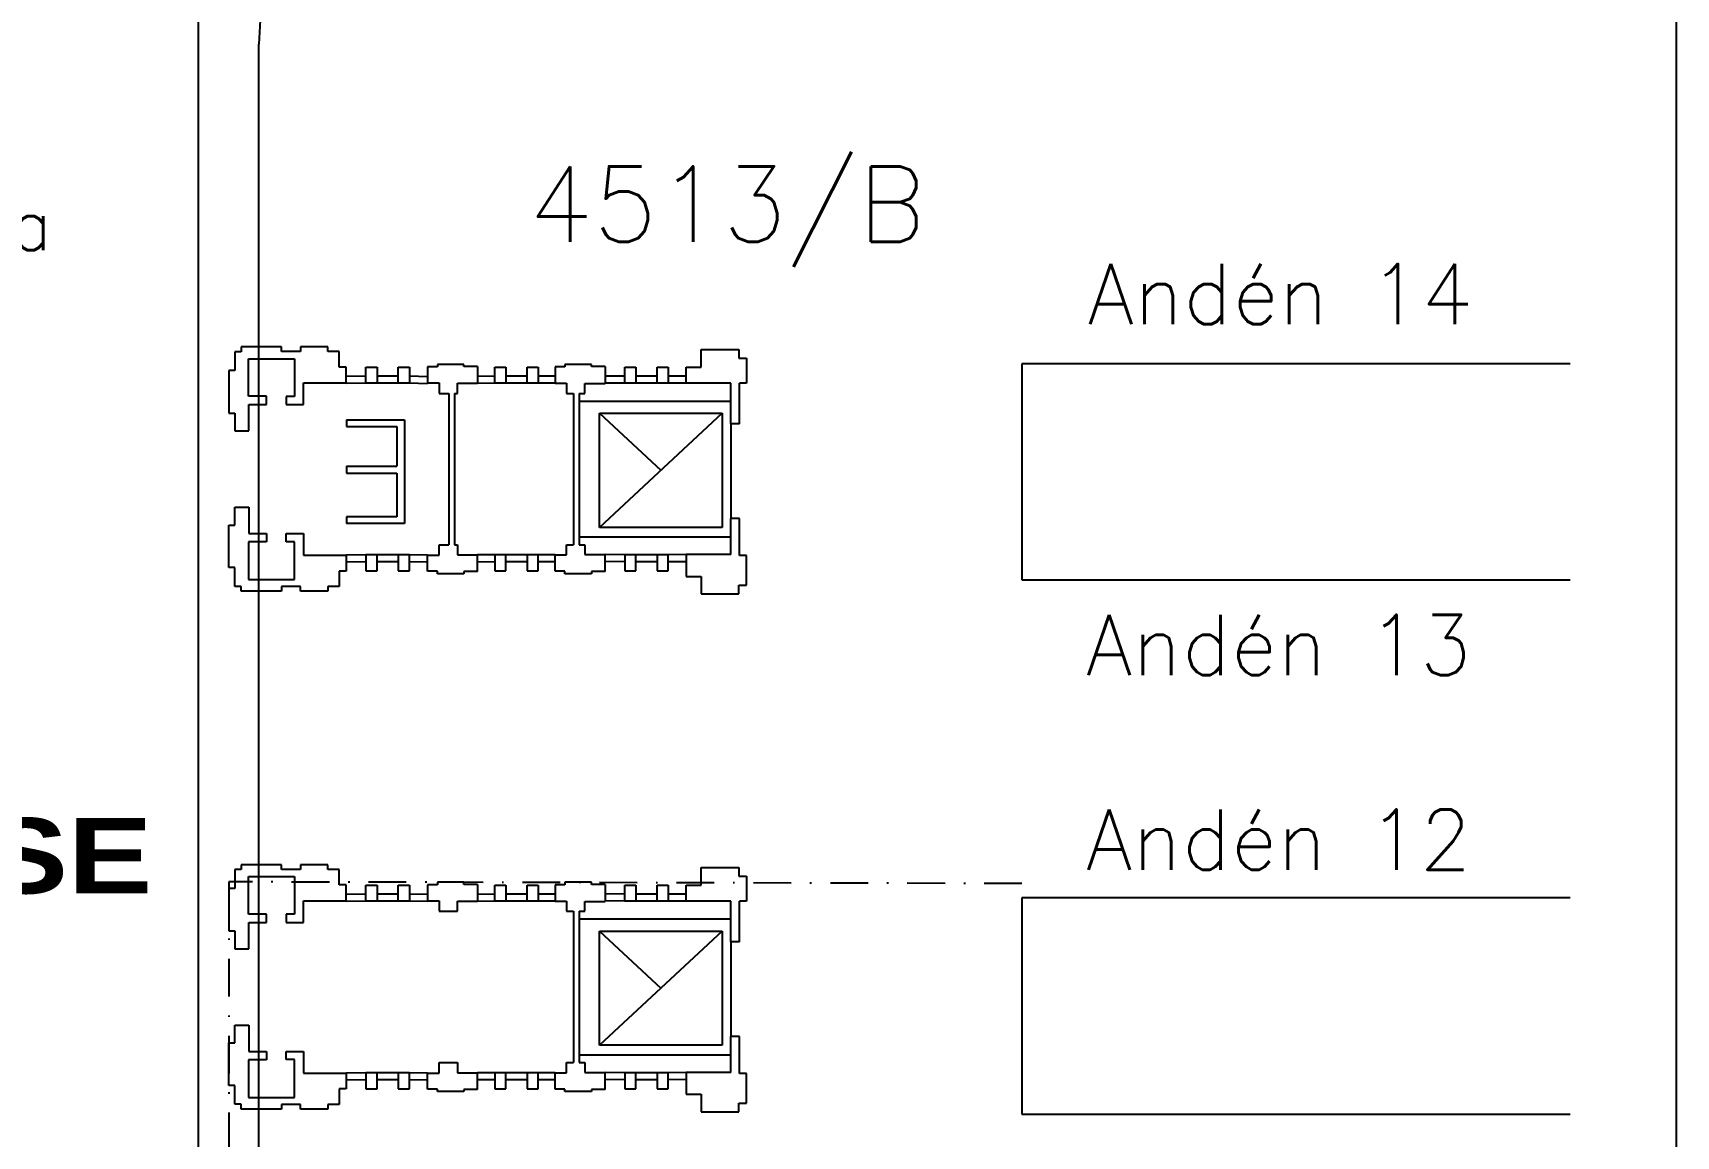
# Model space of a CAD drawing. Header units: metres. Extents: x -2640 to -492, y 2614 to 2999.
# Drawn here: x -2426.2 to -2317.3, y 2835 to 2908.1 of the extents above; entities that cross this region are included whole.
import ezdxf

# ---------------------------------------------------------------- set-up
doc = ezdxf.new("R2010")
doc.units = ezdxf.units.M
doc.header["$LTSCALE"] = 10
doc.header["$MEASUREMENT"] = 0
doc.linetypes.add('DASHDOT2', pattern=[0.5, 0.25, -0.125, 0, -0.125])
for name, color, linetype in [('ADIF', 150, 'CONTINUOUS'), ('EDIFICIOS', 4, 'CONTINUOUS'), ('LIMITE', 2, 'DASHDOT2'), ('LINE_02', 2, 'CONTINUOUS'), ('LINEA_02', 2, 'CONTINUOUS'), ('RECUADRO', 9, 'CONTINUOUS'), ('TEXT-03', 3, 'CONTINUOUS'), ('TMR', 220, 'CONTINUOUS')]:
    doc.layers.add(name, color=color, linetype=linetype)
doc.styles.add('ROMANS', font='romans.shx')
doc.styles.add('SANSSERIFBOLD', font='sasb____.pfb', dxfattribs={"width": 0.8, "height": 8})

msp = doc.modelspace()

# ---------------------------------------------------------------- linework, layer by layer
at = {"layer": 'ADIF'}
msp.add_line((-2415.222, 2688.086), (-2415.222, 2922.581), dxfattribs=at)
at = {"layer": 'EDIFICIOS'}
for p, q in [((-2412.819, 2886.976), (-2412.819, 2885.732)), ((-2412.39, 2886.976), (-2412.819, 2886.976)), ((-2412.39, 2887.292), (-2412.39, 2886.976)), ((-2409.719, 2887.292), (-2412.39, 2887.292)), ((-2409.719, 2886.981), (-2409.719, 2887.292)), ((-2408.457, 2886.981), (-2409.719, 2886.981)), ((-2408.457, 2887.292), (-2408.457, 2886.981)), ((-2406.647, 2887.292), (-2408.457, 2887.292)), ((-2406.647, 2886.989), (-2406.647, 2887.292)), ((-2405.91, 2886.989), (-2406.647, 2886.989)), ((-2405.91, 2885.96), (-2405.91, 2886.989)), ((-2381.903, 2885.956), (-2381.903, 2887.117)), ((-2381.903, 2887.117), (-2379.425, 2887.117)), ((-2379.425, 2887.117), (-2379.425, 2886.542)), ((-2412.819, 2885.732), (-2413.222, 2885.732)), ((-2413.222, 2885.732), (-2413.222, 2882.908)), ((-2411.914, 2886.514), (-2408.863, 2886.514)), ((-2411.914, 2884.019), (-2411.914, 2886.514)), ((-2408.863, 2886.514), (-2408.863, 2884.014)), ((-2405.435, 2885.96), (-2405.91, 2885.96)), ((-2405.435, 2884.902), (-2405.435, 2885.96)), ((-2404.129, 2884.886), (-2404.129, 2885.955)), ((-2404.129, 2885.955), (-2403.39, 2885.955)), ((-2403.39, 2885.954), (-2403.39, 2884.886)), ((-2401.986, 2885.955), (-2401.247, 2885.955)), ((-2401.986, 2884.886), (-2401.986, 2885.955)), ((-2401.247, 2885.954), (-2401.247, 2884.886)), ((-2399.396, 2885.968), (-2400.039, 2885.968)), ((-2400.039, 2885.968), (-2400.039, 2884.911)), ((-2397.634, 2886.135), (-2399.396, 2886.135)), ((-2399.396, 2886.135), (-2399.396, 2885.968)), ((-2397.634, 2885.991), (-2397.634, 2886.135)), ((-2396.729, 2885.991), (-2397.634, 2885.991)), ((-2396.729, 2885.991), (-2396.729, 2884.895)), ((-2395.597, 2885.955), (-2394.858, 2885.955)), ((-2395.597, 2884.886), (-2395.597, 2885.955)), ((-2394.858, 2885.954), (-2394.858, 2884.886)), ((-2393.454, 2884.886), (-2393.454, 2885.955)), ((-2393.454, 2885.955), (-2392.715, 2885.955)), ((-2392.715, 2885.954), (-2392.715, 2884.886)), ((-2391.597, 2885.968), (-2391.597, 2884.882)), ((-2390.953, 2885.968), (-2391.597, 2885.968)), ((-2390.953, 2886.135), (-2390.953, 2885.968)), ((-2389.191, 2886.135), (-2390.953, 2886.135)), ((-2389.191, 2885.991), (-2389.191, 2886.135)), ((-2388.286, 2885.991), (-2389.191, 2885.991)), ((-2388.286, 2885.991), (-2388.286, 2884.866)), ((-2386.977, 2884.886), (-2386.977, 2885.955)), ((-2386.977, 2885.955), (-2386.237, 2885.955)), ((-2386.237, 2885.954), (-2386.237, 2884.886)), ((-2384.834, 2885.955), (-2384.094, 2885.955)), ((-2384.834, 2884.886), (-2384.834, 2885.955)), ((-2384.094, 2885.954), (-2384.094, 2884.886)), ((-2382.905, 2885.956), (-2381.903, 2885.956)), ((-2382.905, 2884.892), (-2382.905, 2885.956)), ((-2379.425, 2886.542), (-2378.902, 2886.542)), ((-2378.902, 2886.542), (-2378.902, 2884.892)), ((-2408.27, 2884.902), (-2405.435, 2884.902)), ((-2408.27, 2883.47), (-2408.27, 2884.902)), ((-2403.39, 2884.886), (-2404.129, 2884.886)), ((-2401.247, 2884.886), (-2401.986, 2884.886)), ((-2400.039, 2884.911), (-2399.278, 2884.911)), ((-2399.278, 2884.911), (-2399.278, 2884.215)), ((-2398.064, 2884.215), (-2398.064, 2884.895)), ((-2398.064, 2884.895), (-2396.729, 2884.895)), ((-2394.858, 2884.886), (-2395.597, 2884.886)), ((-2392.715, 2884.886), (-2393.454, 2884.886)), ((-2391.597, 2884.882), (-2390.836, 2884.882)), ((-2390.836, 2884.882), (-2390.836, 2884.215)), ((-2389.621, 2884.866), (-2388.286, 2884.866)), ((-2389.621, 2884.215), (-2389.621, 2884.866)), ((-2386.237, 2884.886), (-2386.977, 2884.886)), ((-2384.094, 2884.886), (-2384.834, 2884.886)), ((-2379.954, 2884.892), (-2382.905, 2884.892)), ((-2379.954, 2882.198), (-2379.954, 2884.892)), ((-2378.902, 2884.892), (-2379.383, 2884.892)), ((-2379.383, 2882.198), (-2379.383, 2884.892)), ((-2410.723, 2884.019), (-2411.914, 2884.019)), ((-2410.723, 2883.475), (-2410.723, 2884.019)), ((-2408.863, 2884.014), (-2409.413, 2884.014)), ((-2409.413, 2884.014), (-2409.413, 2883.47)), ((-2399.278, 2884.215), (-2398.645, 2884.215)), ((-2398.645, 2884.215), (-2398.645, 2874.179)), ((-2398.267, 2884.215), (-2398.064, 2884.215)), ((-2398.267, 2884.215), (-2398.267, 2874.179)), ((-2390.836, 2884.215), (-2390.38, 2884.215)), ((-2390.38, 2884.215), (-2390.38, 2874.179)), ((-2390.001, 2884.215), (-2389.621, 2884.215)), ((-2390.001, 2884.215), (-2390.001, 2874.179)), ((-2413.222, 2882.908), (-2412.82, 2882.908)), ((-2412.82, 2882.908), (-2412.82, 2881.72)), ((-2411.892, 2883.475), (-2410.723, 2883.475)), ((-2411.892, 2881.72), (-2411.892, 2883.475)), ((-2409.413, 2883.47), (-2408.27, 2883.47)), ((-2405.413, 2882.465), (-2405.413, 2882.021)), ((-2405.413, 2882.465), (-2401.579, 2882.465)), ((-2401.579, 2882.465), (-2401.579, 2875.597)), ((-2412.82, 2881.72), (-2411.892, 2881.72)), ((-2405.413, 2882.021), (-2402.089, 2882.021)), ((-2402.089, 2882.021), (-2402.089, 2879.379)), ((-2379.383, 2882.198), (-2379.954, 2882.198)), ((-2405.413, 2879.379), (-2405.413, 2878.916)), ((-2405.413, 2879.379), (-2402.082, 2879.379)), ((-2405.413, 2878.916), (-2402.089, 2878.916)), ((-2402.089, 2878.916), (-2402.089, 2876.018)), ((-2412.82, 2875.486), (-2412.82, 2876.674)), ((-2412.82, 2876.674), (-2411.892, 2876.674)), ((-2411.892, 2876.674), (-2411.892, 2874.92)), ((-2405.413, 2876.018), (-2405.413, 2875.597)), ((-2402.089, 2876.018), (-2405.413, 2876.018)), ((-2413.222, 2872.663), (-2413.222, 2875.486)), ((-2413.222, 2875.486), (-2412.82, 2875.486)), ((-2411.892, 2874.92), (-2410.723, 2874.92)), ((-2410.723, 2874.92), (-2410.723, 2874.376)), ((-2409.413, 2874.38), (-2409.413, 2874.924)), ((-2409.413, 2874.924), (-2408.27, 2874.924)), ((-2408.27, 2874.924), (-2408.27, 2873.492)), ((-2401.579, 2875.597), (-2405.413, 2875.597)), ((-2379.383, 2875.914), (-2379.954, 2875.914)), ((-2379.954, 2873.521), (-2379.954, 2875.914)), ((-2379.383, 2873.468), (-2379.383, 2875.914)), ((-2410.723, 2874.376), (-2411.914, 2874.376)), ((-2411.914, 2874.376), (-2411.914, 2871.881)), ((-2408.863, 2874.38), (-2409.413, 2874.38)), ((-2408.863, 2871.881), (-2408.863, 2874.38)), ((-2399.278, 2874.179), (-2398.645, 2874.179)), ((-2399.278, 2873.484), (-2399.278, 2874.179)), ((-2398.267, 2874.179), (-2398.064, 2874.179)), ((-2398.064, 2874.179), (-2398.064, 2873.5)), ((-2390.836, 2873.513), (-2390.836, 2874.179)), ((-2390.836, 2874.179), (-2390.38, 2874.179)), ((-2390.001, 2874.179), (-2389.621, 2874.179)), ((-2389.621, 2874.179), (-2389.621, 2873.528)), ((-2412.819, 2872.663), (-2413.222, 2872.663)), ((-2412.819, 2871.419), (-2412.819, 2872.663)), ((-2408.27, 2873.492), (-2405.435, 2873.492)), ((-2405.435, 2873.492), (-2405.435, 2872.434)), ((-2404.129, 2873.508), (-2404.129, 2872.439)), ((-2403.39, 2873.508), (-2404.129, 2873.508)), ((-2403.39, 2872.44), (-2403.39, 2873.508)), ((-2401.247, 2873.508), (-2401.986, 2873.508)), ((-2401.986, 2873.508), (-2401.986, 2872.439)), ((-2401.247, 2872.44), (-2401.247, 2873.508)), ((-2400.039, 2873.484), (-2399.278, 2873.484)), ((-2400.039, 2872.426), (-2400.039, 2873.484)), ((-2398.064, 2873.5), (-2396.729, 2873.5)), ((-2396.729, 2872.404), (-2396.729, 2873.5)), ((-2394.858, 2873.508), (-2395.597, 2873.508)), ((-2395.597, 2873.508), (-2395.597, 2872.439)), ((-2394.858, 2872.44), (-2394.858, 2873.508)), ((-2393.454, 2873.508), (-2393.454, 2872.439)), ((-2392.715, 2873.508), (-2393.454, 2873.508)), ((-2392.715, 2872.44), (-2392.715, 2873.508)), ((-2391.597, 2872.426), (-2391.597, 2873.513)), ((-2391.597, 2873.513), (-2390.836, 2873.513)), ((-2389.621, 2873.528), (-2388.286, 2873.528)), ((-2388.286, 2872.404), (-2388.286, 2873.528)), ((-2386.977, 2873.508), (-2386.977, 2872.439)), ((-2386.237, 2873.508), (-2386.977, 2873.508)), ((-2386.237, 2872.44), (-2386.237, 2873.508)), ((-2384.094, 2873.508), (-2384.834, 2873.508)), ((-2384.834, 2873.508), (-2384.834, 2872.439)), ((-2384.094, 2872.44), (-2384.094, 2873.508)), ((-2382.905, 2873.521), (-2382.905, 2872.083)), ((-2379.954, 2873.521), (-2382.905, 2873.521)), ((-2378.902, 2873.468), (-2379.383, 2873.468)), ((-2378.902, 2871.497), (-2378.902, 2873.468)), ((-2411.914, 2871.881), (-2408.863, 2871.881)), ((-2405.435, 2872.434), (-2405.91, 2872.434)), ((-2405.91, 2872.434), (-2405.91, 2871.406)), ((-2404.129, 2872.439), (-2403.39, 2872.439)), ((-2401.986, 2872.439), (-2401.247, 2872.439)), ((-2399.396, 2872.426), (-2400.039, 2872.426)), ((-2399.396, 2872.26), (-2399.396, 2872.426)), ((-2397.634, 2872.26), (-2399.396, 2872.26)), ((-2397.634, 2872.404), (-2397.634, 2872.26)), ((-2396.729, 2872.404), (-2397.634, 2872.404)), ((-2395.597, 2872.439), (-2394.858, 2872.439)), ((-2393.454, 2872.439), (-2392.715, 2872.439)), ((-2390.953, 2872.426), (-2391.597, 2872.426)), ((-2390.953, 2872.26), (-2390.953, 2872.426)), ((-2389.191, 2872.26), (-2390.953, 2872.26)), ((-2388.286, 2872.404), (-2389.191, 2872.404)), ((-2389.191, 2872.404), (-2389.191, 2872.26)), ((-2386.977, 2872.439), (-2386.237, 2872.439)), ((-2384.834, 2872.439), (-2384.094, 2872.439)), ((-2382.905, 2872.083), (-2381.903, 2872.083)), ((-2381.903, 2872.083), (-2381.903, 2870.922)), ((-2412.39, 2871.419), (-2412.819, 2871.419)), ((-2412.39, 2871.102), (-2412.39, 2871.419)), ((-2409.719, 2871.102), (-2412.39, 2871.102)), ((-2408.457, 2871.413), (-2409.719, 2871.413)), ((-2409.719, 2871.413), (-2409.719, 2871.102)), ((-2408.457, 2871.103), (-2408.457, 2871.413)), ((-2406.647, 2871.103), (-2408.457, 2871.103)), ((-2405.91, 2871.406), (-2406.647, 2871.406)), ((-2406.647, 2871.406), (-2406.647, 2871.103)), ((-2381.903, 2870.922), (-2379.425, 2870.922)), ((-2379.425, 2870.922), (-2379.425, 2871.497)), ((-2379.425, 2871.497), (-2378.902, 2871.497)), ((-2412.39, 2852.641), (-2412.819, 2852.641)), ((-2412.819, 2852.641), (-2412.819, 2851.396)), ((-2409.719, 2852.957), (-2412.39, 2852.957)), ((-2412.39, 2852.957), (-2412.39, 2852.641)), ((-2411.914, 2852.178), (-2408.863, 2852.178)), ((-2411.914, 2849.683), (-2411.914, 2852.178)), ((-2409.719, 2852.646), (-2409.719, 2852.957)), ((-2408.457, 2852.646), (-2409.719, 2852.646)), ((-2408.863, 2852.178), (-2408.863, 2849.679)), ((-2406.647, 2852.956), (-2408.457, 2852.956)), ((-2408.457, 2852.956), (-2408.457, 2852.646)), ((-2406.647, 2852.654), (-2406.647, 2852.956)), ((-2405.91, 2852.654), (-2406.647, 2852.654)), ((-2405.91, 2851.625), (-2405.91, 2852.654)), ((-2381.903, 2851.62), (-2381.903, 2852.781)), ((-2381.903, 2852.781), (-2379.425, 2852.781)), ((-2379.425, 2852.781), (-2379.425, 2852.207)), ((-2379.425, 2852.207), (-2378.902, 2852.207)), ((-2378.902, 2852.207), (-2378.902, 2850.556)), ((-2412.819, 2851.396), (-2413.222, 2851.396)), ((-2413.222, 2851.396), (-2413.222, 2848.573)), ((-2405.435, 2851.625), (-2405.91, 2851.625)), ((-2405.435, 2850.567), (-2405.435, 2851.625)), ((-2404.129, 2851.62), (-2403.39, 2851.62)), ((-2404.129, 2850.551), (-2404.129, 2851.62)), ((-2403.39, 2851.619), (-2403.39, 2850.551)), ((-2401.986, 2850.551), (-2401.986, 2851.62)), ((-2401.986, 2851.62), (-2401.247, 2851.62)), ((-2401.247, 2851.619), (-2401.247, 2850.551)), ((-2400.039, 2851.633), (-2400.039, 2850.575)), ((-2399.396, 2851.633), (-2400.039, 2851.633)), ((-2399.396, 2851.799), (-2399.396, 2851.633)), ((-2397.634, 2851.799), (-2399.396, 2851.799)), ((-2397.634, 2851.655), (-2397.634, 2851.799)), ((-2396.729, 2851.655), (-2397.634, 2851.655)), ((-2396.729, 2851.655), (-2396.729, 2850.56)), ((-2395.597, 2850.551), (-2395.597, 2851.62)), ((-2395.597, 2851.62), (-2394.858, 2851.62)), ((-2394.858, 2851.619), (-2394.858, 2850.551)), ((-2393.454, 2850.551), (-2393.454, 2851.62)), ((-2393.454, 2851.62), (-2392.715, 2851.62)), ((-2392.715, 2851.619), (-2392.715, 2850.551)), ((-2390.953, 2851.633), (-2391.597, 2851.633)), ((-2391.597, 2851.633), (-2391.597, 2850.546)), ((-2389.191, 2851.799), (-2390.953, 2851.799)), ((-2390.953, 2851.799), (-2390.953, 2851.633)), ((-2389.191, 2851.655), (-2389.191, 2851.799)), ((-2388.286, 2851.655), (-2389.191, 2851.655)), ((-2388.286, 2851.655), (-2388.286, 2850.531)), ((-2386.977, 2851.62), (-2386.237, 2851.62)), ((-2386.977, 2850.551), (-2386.977, 2851.62)), ((-2386.237, 2851.619), (-2386.237, 2850.551)), ((-2384.834, 2850.551), (-2384.834, 2851.62)), ((-2384.834, 2851.62), (-2384.094, 2851.62)), ((-2384.094, 2851.619), (-2384.094, 2850.551)), ((-2382.905, 2850.556), (-2382.905, 2851.62)), ((-2382.905, 2851.62), (-2381.903, 2851.62)), ((-2408.27, 2850.567), (-2405.435, 2850.567)), ((-2408.27, 2849.135), (-2408.27, 2850.567)), ((-2403.39, 2850.551), (-2404.129, 2850.551)), ((-2401.247, 2850.551), (-2401.986, 2850.551)), ((-2400.039, 2850.575), (-2399.278, 2850.575)), ((-2399.278, 2850.575), (-2399.278, 2849.88)), ((-2399.278, 2849.88), (-2398.064, 2849.88)), ((-2398.064, 2850.56), (-2396.729, 2850.56)), ((-2398.064, 2849.88), (-2398.064, 2850.56)), ((-2394.858, 2850.551), (-2395.597, 2850.551)), ((-2392.715, 2850.551), (-2393.454, 2850.551)), ((-2391.597, 2850.546), (-2390.836, 2850.546)), ((-2390.836, 2850.546), (-2390.836, 2849.88)), ((-2390.836, 2849.88), (-2390.38, 2849.88)), ((-2390.38, 2849.88), (-2390.38, 2839.844)), ((-2390.001, 2849.88), (-2389.621, 2849.88)), ((-2390.001, 2849.88), (-2390.001, 2839.844)), ((-2389.621, 2849.88), (-2389.621, 2850.531)), ((-2389.621, 2850.531), (-2388.286, 2850.531)), ((-2386.237, 2850.551), (-2386.977, 2850.551)), ((-2384.094, 2850.551), (-2384.834, 2850.551)), ((-2379.954, 2850.556), (-2382.905, 2850.556)), ((-2379.954, 2847.863), (-2379.954, 2850.556)), ((-2378.902, 2850.556), (-2379.383, 2850.556)), ((-2379.383, 2847.863), (-2379.383, 2850.556)), ((-2410.723, 2849.683), (-2411.914, 2849.683)), ((-2411.892, 2847.385), (-2411.892, 2849.139)), ((-2411.892, 2849.139), (-2410.723, 2849.139)), ((-2410.723, 2849.139), (-2410.723, 2849.683)), ((-2408.863, 2849.679), (-2409.413, 2849.679)), ((-2409.413, 2849.679), (-2409.413, 2849.135)), ((-2409.413, 2849.135), (-2408.27, 2849.135)), ((-2413.222, 2848.573), (-2412.82, 2848.573)), ((-2412.82, 2848.573), (-2412.82, 2847.385)), ((-2379.383, 2847.863), (-2379.954, 2847.863)), ((-2412.82, 2847.385), (-2411.892, 2847.385)), ((-2412.82, 2842.339), (-2411.892, 2842.339)), ((-2412.82, 2841.151), (-2412.82, 2842.339)), ((-2411.892, 2842.339), (-2411.892, 2840.584)), ((-2413.222, 2841.151), (-2412.82, 2841.151)), ((-2413.222, 2838.327), (-2413.222, 2841.151)), ((-2379.954, 2839.186), (-2379.954, 2841.578)), ((-2379.383, 2841.578), (-2379.954, 2841.578)), ((-2379.383, 2839.133), (-2379.383, 2841.578)), ((-2411.914, 2840.04), (-2411.914, 2837.545)), ((-2410.723, 2840.04), (-2411.914, 2840.04)), ((-2411.892, 2840.584), (-2410.723, 2840.584)), ((-2410.723, 2840.584), (-2410.723, 2840.04)), ((-2409.413, 2840.589), (-2408.27, 2840.589)), ((-2409.413, 2840.045), (-2409.413, 2840.589)), ((-2408.863, 2840.045), (-2409.413, 2840.045)), ((-2408.863, 2837.545), (-2408.863, 2840.045)), ((-2408.27, 2840.589), (-2408.27, 2839.157)), ((-2408.27, 2839.157), (-2405.435, 2839.157)), ((-2405.435, 2839.157), (-2405.435, 2838.099)), ((-2403.39, 2839.173), (-2404.129, 2839.173)), ((-2404.129, 2839.173), (-2404.129, 2838.104)), ((-2403.39, 2838.105), (-2403.39, 2839.173)), ((-2401.986, 2839.173), (-2401.986, 2838.104)), ((-2401.247, 2839.173), (-2401.986, 2839.173)), ((-2401.247, 2838.105), (-2401.247, 2839.173)), ((-2400.039, 2838.091), (-2400.039, 2839.148)), ((-2400.039, 2839.148), (-2399.278, 2839.148)), ((-2399.278, 2839.148), (-2399.278, 2839.844)), ((-2399.278, 2839.844), (-2398.064, 2839.844)), ((-2398.064, 2839.844), (-2398.064, 2839.164)), ((-2398.064, 2839.164), (-2396.729, 2839.164)), ((-2396.729, 2838.069), (-2396.729, 2839.164)), ((-2395.597, 2839.173), (-2395.597, 2838.104)), ((-2394.858, 2839.173), (-2395.597, 2839.173)), ((-2394.858, 2838.105), (-2394.858, 2839.173)), ((-2393.454, 2839.173), (-2393.454, 2838.104)), ((-2392.715, 2839.173), (-2393.454, 2839.173)), ((-2392.715, 2838.105), (-2392.715, 2839.173)), ((-2391.597, 2839.177), (-2390.836, 2839.177)), ((-2391.597, 2838.091), (-2391.597, 2839.177)), ((-2390.836, 2839.844), (-2390.38, 2839.844)), ((-2390.836, 2839.177), (-2390.836, 2839.844)), ((-2390.001, 2839.844), (-2389.621, 2839.844)), ((-2389.621, 2839.844), (-2389.621, 2839.193)), ((-2389.621, 2839.193), (-2388.286, 2839.193)), ((-2388.286, 2838.069), (-2388.286, 2839.193)), ((-2386.237, 2839.173), (-2386.977, 2839.173)), ((-2386.977, 2839.173), (-2386.977, 2838.104)), ((-2386.237, 2838.105), (-2386.237, 2839.173)), ((-2384.834, 2839.173), (-2384.834, 2838.104)), ((-2384.094, 2839.173), (-2384.834, 2839.173)), ((-2384.094, 2838.105), (-2384.094, 2839.173)), ((-2382.905, 2839.186), (-2382.905, 2837.748)), ((-2379.954, 2839.186), (-2382.905, 2839.186)), ((-2378.902, 2839.133), (-2379.383, 2839.133)), ((-2378.902, 2837.161), (-2378.902, 2839.133)), ((-2412.819, 2838.327), (-2413.222, 2838.327)), ((-2412.819, 2837.083), (-2412.819, 2838.327)), ((-2405.91, 2838.099), (-2405.91, 2837.07)), ((-2405.435, 2838.099), (-2405.91, 2838.099)), ((-2404.129, 2838.104), (-2403.39, 2838.104)), ((-2401.986, 2838.104), (-2401.247, 2838.104)), ((-2399.396, 2838.091), (-2400.039, 2838.091)), ((-2399.396, 2837.924), (-2399.396, 2838.091)), ((-2397.634, 2837.924), (-2399.396, 2837.924)), ((-2396.729, 2838.069), (-2397.634, 2838.069)), ((-2397.634, 2838.069), (-2397.634, 2837.924)), ((-2395.597, 2838.104), (-2394.858, 2838.104)), ((-2393.454, 2838.104), (-2392.715, 2838.104)), ((-2390.953, 2838.091), (-2391.597, 2838.091)), ((-2390.953, 2837.924), (-2390.953, 2838.091)), ((-2389.191, 2837.924), (-2390.953, 2837.924)), ((-2389.191, 2838.069), (-2389.191, 2837.924)), ((-2388.286, 2838.069), (-2389.191, 2838.069)), ((-2386.977, 2838.104), (-2386.237, 2838.104)), ((-2384.834, 2838.104), (-2384.094, 2838.104)), ((-2412.39, 2837.083), (-2412.819, 2837.083)), ((-2412.39, 2836.767), (-2412.39, 2837.083)), ((-2409.719, 2836.767), (-2412.39, 2836.767)), ((-2411.914, 2837.545), (-2408.863, 2837.545)), ((-2409.719, 2837.078), (-2409.719, 2836.767)), ((-2408.457, 2837.078), (-2409.719, 2837.078)), ((-2408.457, 2836.767), (-2408.457, 2837.078)), ((-2406.647, 2836.767), (-2408.457, 2836.767)), ((-2406.647, 2837.07), (-2406.647, 2836.767)), ((-2405.91, 2837.07), (-2406.647, 2837.07)), ((-2382.905, 2837.748), (-2381.903, 2837.748)), ((-2381.903, 2837.748), (-2381.903, 2836.587)), ((-2379.425, 2837.161), (-2378.902, 2837.161)), ((-2379.425, 2836.587), (-2379.425, 2837.161)), ((-2381.903, 2836.587), (-2379.425, 2836.587))]:
    msp.add_line(p, q, dxfattribs=at)
at = {"layer": 'LIMITE'}
for p, q in [((-2360.653, 2851.718), (-2413.222, 2851.829)), ((-2413.222, 2851.829), (-2413.222, 2686.086))]:
    msp.add_line(p, q, dxfattribs=at)
at = {"layer": 'LINE_02'}
for p, q in [((-2404.134, 2885.344), (-2405.44, 2885.328)), ((-2404.128, 2884.879), (-2405.434, 2884.863)), ((-2401.991, 2885.344), (-2403.395, 2885.344)), ((-2401.991, 2884.879), (-2403.395, 2884.879)), ((-2400.054, 2884.854), (-2401.261, 2884.879)), ((-2400.045, 2885.319), (-2401.252, 2885.344)), ((-2395.602, 2885.344), (-2396.734, 2885.335)), ((-2395.599, 2884.879), (-2396.73, 2884.87)), ((-2393.459, 2885.344), (-2394.863, 2885.344)), ((-2393.459, 2884.879), (-2394.863, 2884.879)), ((-2391.602, 2885.348), (-2392.72, 2885.344)), ((-2391.6, 2884.883), (-2392.718, 2884.879)), ((-2386.989, 2884.879), (-2388.298, 2884.899)), ((-2386.982, 2885.344), (-2388.291, 2885.364)), ((-2384.839, 2885.344), (-2386.242, 2885.344)), ((-2384.839, 2884.879), (-2386.242, 2884.879)), ((-2382.91, 2885.357), (-2384.099, 2885.344)), ((-2382.905, 2884.892), (-2384.094, 2884.879)), ((-2379.954, 2883.682), (-2390.001, 2883.682)), ((-2380.525, 2882.901), (-2388.654, 2875.328)), ((-2388.654, 2882.893), (-2380.525, 2882.901)), ((-2388.654, 2882.893), (-2384.59, 2879.114)), ((-2388.654, 2875.328), (-2388.654, 2882.893)), ((-2380.525, 2882.901), (-2380.525, 2875.328)), ((-2379.954, 2882.198), (-2379.954, 2875.914)), ((-2380.525, 2875.328), (-2388.654, 2875.328)), ((-2379.954, 2874.676), (-2390.001, 2874.676)), ((-2404.129, 2873.508), (-2405.435, 2873.492)), ((-2404.123, 2873.043), (-2405.429, 2873.027)), ((-2401.986, 2873.508), (-2403.39, 2873.508)), ((-2401.986, 2873.043), (-2403.39, 2873.043)), ((-2400.049, 2873.019), (-2401.256, 2873.043)), ((-2400.039, 2873.484), (-2401.247, 2873.508)), ((-2395.597, 2873.508), (-2396.729, 2873.5)), ((-2395.594, 2873.043), (-2396.725, 2873.034)), ((-2393.454, 2873.508), (-2394.858, 2873.508)), ((-2393.454, 2873.043), (-2394.858, 2873.043)), ((-2391.597, 2873.513), (-2392.715, 2873.508)), ((-2391.595, 2873.047), (-2392.713, 2873.043)), ((-2386.984, 2873.043), (-2388.293, 2873.063)), ((-2386.977, 2873.508), (-2388.286, 2873.528)), ((-2384.834, 2873.508), (-2386.237, 2873.508)), ((-2384.834, 2873.043), (-2386.237, 2873.043)), ((-2382.905, 2873.521), (-2384.094, 2873.508)), ((-2382.9, 2873.056), (-2384.089, 2873.043)), ((-2404.134, 2851.009), (-2405.44, 2850.993)), ((-2401.991, 2851.009), (-2403.395, 2851.009)), ((-2400.045, 2850.984), (-2401.252, 2851.009)), ((-2395.602, 2851.009), (-2396.734, 2851)), ((-2393.459, 2851.009), (-2394.863, 2851.009)), ((-2391.602, 2851.013), (-2392.72, 2851.009)), ((-2386.982, 2851.009), (-2388.291, 2851.029)), ((-2384.839, 2851.009), (-2386.242, 2851.009)), ((-2382.91, 2851.021), (-2384.099, 2851.009)), ((-2404.128, 2850.543), (-2405.434, 2850.527)), ((-2401.991, 2850.543), (-2403.395, 2850.543)), ((-2400.054, 2850.519), (-2401.261, 2850.543)), ((-2395.599, 2850.543), (-2396.73, 2850.534)), ((-2393.459, 2850.543), (-2394.863, 2850.543)), ((-2391.6, 2850.548), (-2392.718, 2850.543)), ((-2386.989, 2850.543), (-2388.298, 2850.563)), ((-2384.839, 2850.543), (-2386.242, 2850.543)), ((-2382.905, 2850.556), (-2384.094, 2850.543)), ((-2379.954, 2849.347), (-2390.001, 2849.347)), ((-2388.654, 2848.558), (-2380.525, 2848.565)), ((-2380.525, 2848.565), (-2388.654, 2840.993)), ((-2388.654, 2840.993), (-2388.654, 2848.558)), ((-2388.654, 2848.558), (-2384.59, 2844.779)), ((-2380.525, 2848.565), (-2380.525, 2840.993)), ((-2379.954, 2847.863), (-2379.954, 2841.578)), ((-2379.954, 2840.341), (-2390.001, 2840.341)), ((-2380.525, 2840.993), (-2388.654, 2840.993)), ((-2404.129, 2839.173), (-2405.435, 2839.157)), ((-2401.986, 2839.173), (-2403.39, 2839.173)), ((-2400.039, 2839.148), (-2401.247, 2839.173)), ((-2395.597, 2839.173), (-2396.729, 2839.164)), ((-2393.454, 2839.173), (-2394.858, 2839.173)), ((-2391.597, 2839.177), (-2392.715, 2839.173)), ((-2386.977, 2839.173), (-2388.286, 2839.193)), ((-2384.834, 2839.173), (-2386.237, 2839.173)), ((-2382.905, 2839.186), (-2384.094, 2839.173)), ((-2404.123, 2838.708), (-2405.429, 2838.692)), ((-2401.986, 2838.708), (-2403.39, 2838.708)), ((-2400.049, 2838.683), (-2401.256, 2838.708)), ((-2395.594, 2838.708), (-2396.725, 2838.699)), ((-2393.454, 2838.708), (-2394.858, 2838.708)), ((-2391.595, 2838.712), (-2392.713, 2838.708)), ((-2386.984, 2838.708), (-2388.293, 2838.728)), ((-2384.834, 2838.708), (-2386.237, 2838.708)), ((-2382.9, 2838.721), (-2384.089, 2838.708))]:
    msp.add_line(p, q, dxfattribs=at)
at = {"layer": 'LINEA_02'}
for p, q in [((-2324.324, 2886.173), (-2360.653, 2886.173)), ((-2360.653, 2886.173), (-2360.653, 2871.842)), ((-2360.653, 2871.842), (-2324.324, 2871.842)), ((-2324.324, 2850.767), (-2360.653, 2850.767)), ((-2360.653, 2850.767), (-2360.653, 2836.436)), ((-2360.653, 2836.436), (-2324.324, 2836.436))]:
    msp.add_line(p, q, dxfattribs=at)
at = {"layer": 'RECUADRO'}
msp.add_lwpolyline([(-2604.47, 2984.722), (-2317.305, 2984.722), (-2317.305, 2627.306), (-2604.47, 2627.306)], close=True, dxfattribs=at)
at = {"layer": 'TMR'}
for p, q in [((-2410.222, 2926.565), (-2411.222, 2907.359)), ((-2411.222, 2848.824), (-2411.222, 2907.359)), ((-2411.222, 2684.086), (-2411.222, 2848.824))]:
    msp.add_line(p, q, dxfattribs=at)

# ---------------------------------------------------------------- texts
at = {"layer": 'TEXT-03', "color": 4, "style": 'ROMANS'}
msp.add_text('4513/B', height=5, dxfattribs=at).set_placement((-2393.376, 2894.263))
at = {"layer": 'TEXT-03', "color": 2, "style": 'ROMANS'}
for s, height, p in [('Tren Mar del Plata', 3.4, (-2467.785, 2893.703)), ('Andén 14', 4, (-2356.314, 2888.795)), ('Andén 13', 4, (-2356.415, 2865.536)), ('Andén 12', 4, (-2356.415, 2852.631))]:
    msp.add_text(s, height=height, dxfattribs=at).set_placement(p)
at = {"layer": 'TMR', "style": 'SANSSERIFBOLD', "width": 1.2}
msp.add_text('SOFSE', height=5, dxfattribs=at).set_placement((-2446.689, 2851.061))

doc.saveas('drawing.dxf')
